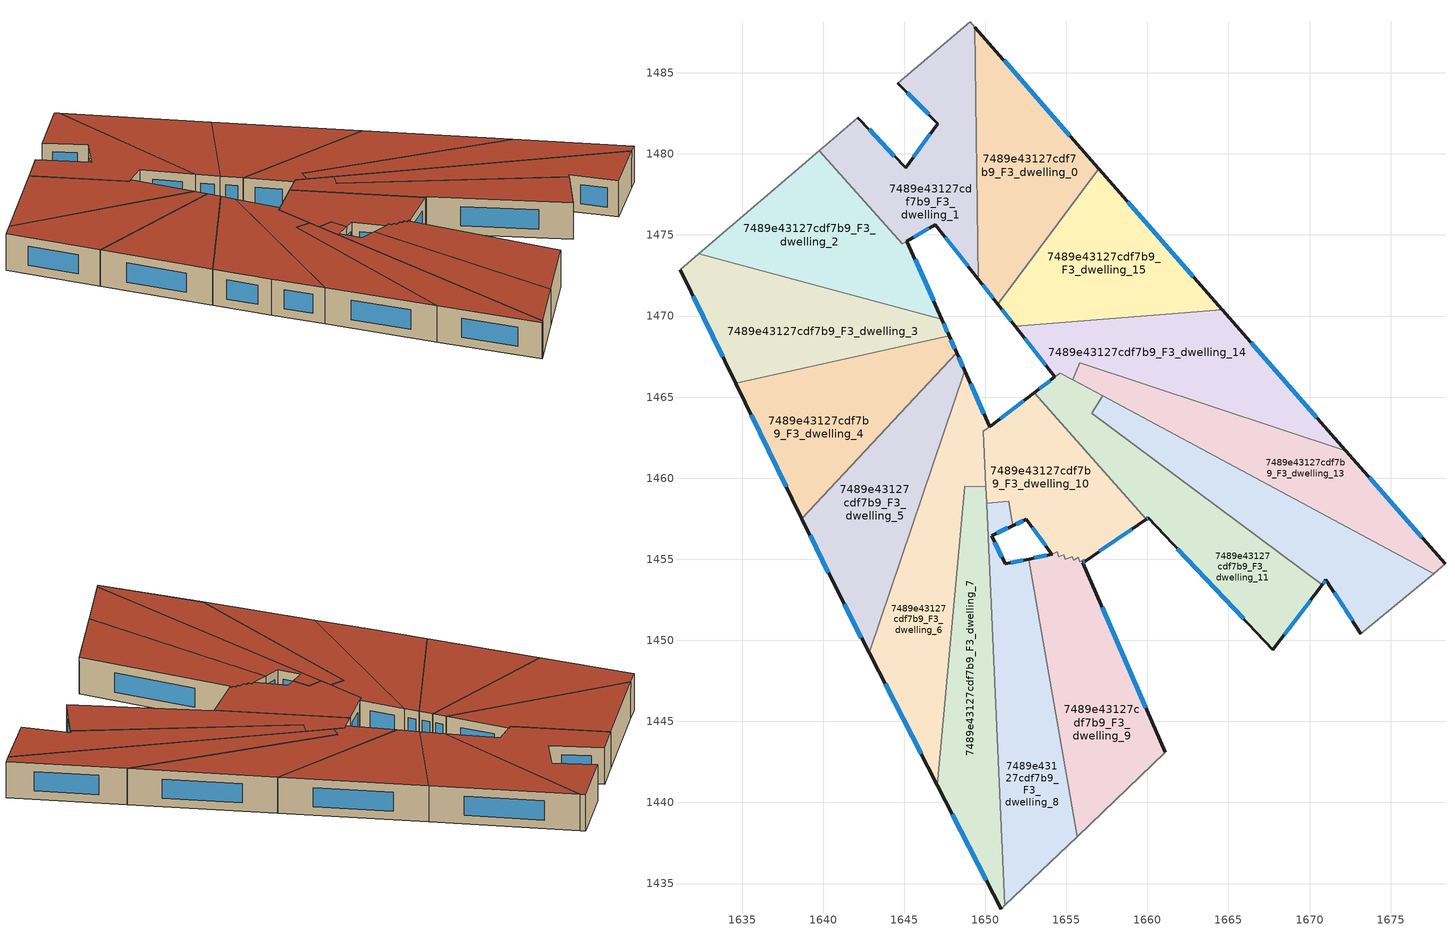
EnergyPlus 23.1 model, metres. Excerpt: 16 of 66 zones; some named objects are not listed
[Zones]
7489e43127cdf7b9_F3_dwelling_0
 floor to 7489e43127cdf7b9_F2_dwelling_0 (EU_floor_Construction): 1649.36,1487.81 1657.01,1479.08 1650.77,1470.74 1649.56,1472.28 z9
 wall outside (EU_wall_Construction): 1649.56,1472.28 1650.77,1470.74 / 1657.01,1479.08 1649.36,1487.81 z9:12
 wall to 7489e43127cdf7b9_F3_dwelling_1 (EU_wall_Construction): 1649.36,1487.81 1649.56,1472.28 z9:12
 wall to 7489e43127cdf7b9_F3_dwelling_15 (EU_wall_Construction): 1650.77,1470.74 1657.01,1479.08 z9:12
 window (EU_Window_Construction): 1649.84,1471.92 1650.48,1471.1 / 1655.21,1481.13 1651.16,1485.76 z9.7:11.3
 roof outside (EU_roof_Construction): 1650.77,1470.74 1657.01,1479.08 1649.36,1487.81 1649.56,1472.28 z12
7489e43127cdf7b9_F3_dwelling_1
 floor to 7489e43127cdf7b9_F2_dwelling_1 (EU_floor_Construction): 1649.36,1487.81 1649.56,1472.28 1646.92,1475.64 1644.88,1474.46 1639.76,1480.2 1642.15,1482.24 1645.09,1479.14 1647.08,1481.87 1644.62,1484.35 1649.07,1488.15 z9
 wall outside (EU_wall_Construction): 1644.62,1484.35 1647.08,1481.87 1645.09,1479.14 1642.15,1482.24 / 1645.17,1474.63 1646.92,1475.64 1649.56,1472.28 z9:12
 wall adiabatic (EU_wall_Construction): 1642.15,1482.24 1639.76,1480.2 / 1649.36,1487.81 1649.07,1488.15 1644.62,1484.35 z9:12
 wall to 7489e43127cdf7b9_F3_dwelling_2 (EU_wall_Construction): 1639.76,1480.2 1644.88,1474.46 1645.17,1474.63 z9:12
 window (EU_Window_Construction): 1644.4,1479.87 1642.84,1481.51 / 1646.61,1481.23 1645.56,1479.78 / 1645.2,1483.77 1646.5,1482.45 / 1647.54,1474.85 1648.94,1473.07 / 1645.58,1474.86 1646.51,1475.4 z9.7:11.3
 roof outside (EU_roof_Construction): 1649.56,1472.28 1649.36,1487.81 1649.07,1488.15 1644.62,1484.35 1647.08,1481.87 1645.09,1479.14 1642.15,1482.24 1639.76,1480.2 1644.88,1474.46 1646.92,1475.64 z12
7489e43127cdf7b9_F3_dwelling_10
 floor to 7489e43127cdf7b9_F2_dwelling_10 (EU_floor_Construction): 1653.03,1465.28 1659.92,1457.47 1656.16,1454.87 1656.09,1455.01 1655.84,1454.84 1655.72,1455.12 1655.47,1454.94 1655.37,1455.16 1654.92,1454.99 1654.83,1455.27 1654.55,1455.17 1654.45,1455.45 1654.11,1455.32 1652.54,1457.46 1651.71,1457.07 1651.45,1458.59 1650.09,1458.44 1649.89,1462.88 z9
 wall outside (EU_wall_Construction): 1651.71,1457.07 1652.54,1457.46 1654.11,1455.32 / 1656.16,1454.87 1659.92,1457.47 / 1653.03,1465.28 1650.27,1463.18 z9:12
 wall to 7489e43127cdf7b9_F3_dwelling_9 (EU_wall_Construction): 1654.11,1455.32 1654.31,1455.4 / 1654.32,1455.4 1654.45,1455.45 1654.55,1455.17 1654.83,1455.27 1654.92,1454.99 1655.37,1455.16 1655.47,1454.94 1655.72,1455.12 1655.84,1454.84 1656.09,1455.01 1656.16,1454.87 z9:12
 wall to 7489e43127cdf7b9_F3_dwelling_8 (EU_wall_Construction): 1650.09,1458.44 1651.45,1458.59 1651.71,1457.07 z9:12
 wall to 7489e43127cdf7b9_F3_dwelling_11 (EU_wall_Construction): 1659.92,1457.47 1653.03,1465.28 z9:12
 wall to 7489e43127cdf7b9_F3_dwelling_6 (EU_wall_Construction): 1650.27,1463.18 1649.89,1462.88 1650.04,1459.49 z9:12
 wall to 7489e43127cdf7b9_F3_dwelling_7 (EU_wall_Construction): 1650.04,1459.49 1650.09,1458.44 z9:12
 window (EU_Window_Construction): 1652.91,1456.96 1653.74,1455.82 / 1651.91,1457.16 1652.35,1457.37 / 1657.04,1455.48 1659.03,1456.86 / 1652.38,1464.79 1650.92,1463.67 z9.7:11.3
 roof outside (EU_roof_Construction): 1659.92,1457.47 1653.03,1465.28 1649.89,1462.88 1650.09,1458.44 1651.45,1458.59 1651.71,1457.07 1652.54,1457.46 1654.11,1455.32 1654.45,1455.45 1654.55,1455.17 1654.83,1455.27 1654.92,1454.99 1655.37,1455.16 1655.47,1454.94 1655.72,1455.12 1655.84,1454.84 1656.09,1455.01 1656.16,1454.87 z12
7489e43127cdf7b9_F3_dwelling_11
 floor to 7489e43127cdf7b9_F2_dwelling_11 (EU_floor_Construction): 1670.78,1453.43 1667.74,1449.41 1660.05,1457.56 1659.92,1457.47 1653.03,1465.28 1654.3,1466.25 1654.62,1466.49 1657.24,1465.07 1656.56,1464 z9
 wall outside (EU_wall_Construction): 1659.92,1457.47 1660.05,1457.56 1667.74,1449.41 1670.78,1453.43 / 1654.29,1466.24 1653.03,1465.28 z9:12
 wall to 7489e43127cdf7b9_F3_dwelling_12 (EU_wall_Construction): 1670.78,1453.43 1656.56,1464 1657.24,1465.07 z9:12
 wall to 7489e43127cdf7b9_F3_dwelling_14 (EU_wall_Construction): 1654.61,1466.48 1654.3,1466.25 / 1655.39,1466.07 1654.62,1466.48 z9:12
 wall to 7489e43127cdf7b9_F3_dwelling_13 (EU_wall_Construction): 1657.24,1465.07 1655.4,1466.07 z9:12
 window (EU_Window_Construction): 1668.45,1450.35 1670.06,1452.49 / 1661.85,1455.65 1665.93,1451.33 / 1659.95,1457.49 1660.02,1457.54 / 1654,1466.02 1653.33,1465.51 z9.7:11.3
 roof outside (EU_roof_Construction): 1667.74,1449.41 1670.78,1453.43 1656.56,1464 1657.24,1465.07 1654.62,1466.49 1654.3,1466.25 1653.03,1465.28 1659.92,1457.47 1660.05,1457.56 z12
7489e43127cdf7b9_F3_dwelling_12
 floor to 7489e43127cdf7b9_F2_dwelling_12 (EU_floor_Construction): 1677.65,1454.12 1673.16,1450.41 1671.02,1453.74 1670.78,1453.43 1656.56,1464 1657.24,1465.07 z9
 wall outside (EU_wall_Construction): 1670.78,1453.43 1671.02,1453.74 1673.16,1450.41 z9:12
 wall adiabatic (EU_wall_Construction): 1673.16,1450.41 1677.65,1454.12 z9:12
 wall to 7489e43127cdf7b9_F3_dwelling_13 (EU_wall_Construction): 1677.65,1454.12 1657.24,1465.07 z9:12
 window (EU_Window_Construction): 1670.83,1453.5 1670.96,1453.67 / 1671.52,1452.96 1672.66,1451.19 z9.7:11.3
 roof outside (EU_roof_Construction): 1677.65,1454.12 1657.24,1465.07 1656.56,1464 1670.78,1453.43 1671.02,1453.74 1673.16,1450.41 z12
7489e43127cdf7b9_F3_dwelling_13
 floor to 7489e43127cdf7b9_F2_dwelling_13 (EU_floor_Construction): 1672.24,1461.69 1678.36,1454.71 1677.65,1454.12 1655.4,1466.07 1655.84,1467.11 z9
 wall outside (EU_wall_Construction): 1678.36,1454.71 1672.24,1461.69 z9:12
 wall to 7489e43127cdf7b9_F3_dwelling_14 (EU_wall_Construction): 1672.24,1461.69 1655.84,1467.11 1655.4,1466.07 z9:12
 wall adiabatic (EU_wall_Construction): 1677.65,1454.12 1678.36,1454.71 z9:12
 window (EU_Window_Construction): 1676.92,1456.35 1673.68,1460.05 z9.7:11.3
 roof outside (EU_roof_Construction): 1678.36,1454.71 1672.24,1461.69 1655.84,1467.11 1655.4,1466.07 1677.65,1454.12 z12
7489e43127cdf7b9_F3_dwelling_14
 floor to 7489e43127cdf7b9_F2_dwelling_14 (EU_floor_Construction): 1664.63,1470.38 1672.24,1461.69 1655.84,1467.11 1655.39,1466.07 1654.61,1466.49 1654.3,1466.25 1651.85,1469.36 z9
 wall outside (EU_wall_Construction): 1651.85,1469.36 1654.3,1466.25 / 1672.24,1461.69 1664.63,1470.38 z9:12
 wall to 7489e43127cdf7b9_F3_dwelling_15 (EU_wall_Construction): 1664.63,1470.38 1651.85,1469.36 z9:12
 window (EU_Window_Construction): 1652.43,1468.63 1653.72,1466.98 / 1670.45,1463.73 1666.42,1468.34 z9.7:11.3
 roof outside (EU_roof_Construction): 1672.24,1461.69 1664.63,1470.38 1651.85,1469.36 1654.3,1466.25 1654.61,1466.49 1655.39,1466.07 1655.84,1467.11 z12
7489e43127cdf7b9_F3_dwelling_15
 floor to 7489e43127cdf7b9_F2_dwelling_15 (EU_floor_Construction): 1657.01,1479.08 1664.63,1470.38 1651.85,1469.36 1650.77,1470.74 z9
 wall outside (EU_wall_Construction): 1650.77,1470.74 1651.85,1469.36 / 1664.63,1470.38 1657.01,1479.08 z9:12
 window (EU_Window_Construction): 1651.02,1470.42 1651.6,1469.68 / 1662.84,1472.42 1658.8,1477.04 z9.7:11.3
 roof outside (EU_roof_Construction): 1664.63,1470.38 1657.01,1479.08 1650.77,1470.74 1651.85,1469.36 z12
7489e43127cdf7b9_F3_dwelling_2
 floor to 7489e43127cdf7b9_F2_dwelling_2 (EU_floor_Construction): 1645.17,1474.62 1647.32,1469.79 1632.33,1473.84 1639.76,1480.2 1644.88,1474.46 z9
 wall outside (EU_wall_Construction): 1647.32,1469.79 1645.17,1474.62 z9:12
 wall to 7489e43127cdf7b9_F3_dwelling_3 (EU_wall_Construction): 1632.33,1473.84 1647.32,1469.79 z9:12
 wall adiabatic (EU_wall_Construction): 1639.76,1480.2 1632.33,1473.84 z9:12
 window (EU_Window_Construction): 1646.82,1470.93 1645.67,1473.49 z9.7:11.3
 roof outside (EU_roof_Construction): 1647.32,1469.79 1645.17,1474.62 1644.88,1474.46 1639.76,1480.2 1632.33,1473.84 z12
7489e43127cdf7b9_F3_dwelling_3
 floor to 7489e43127cdf7b9_F2_dwelling_3 (EU_floor_Construction): 1647.32,1469.79 1647.78,1468.77 1634.6,1465.86 1631.17,1472.86 1632.33,1473.84 z9
 wall outside (EU_wall_Construction): 1647.78,1468.77 1647.32,1469.79 / 1631.17,1472.86 1634.6,1465.86 z9:12
 wall to 7489e43127cdf7b9_F3_dwelling_4 (EU_wall_Construction): 1634.6,1465.86 1647.78,1468.77 z9:12
 wall adiabatic (EU_wall_Construction): 1632.33,1473.84 1631.17,1472.86 z9:12
 window (EU_Window_Construction): 1647.67,1469.01 1647.43,1469.55 / 1631.98,1471.22 1633.8,1467.5 z9.7:11.3
 roof outside (EU_roof_Construction): 1647.78,1468.77 1647.32,1469.79 1632.33,1473.84 1631.17,1472.86 1634.6,1465.86 z12
7489e43127cdf7b9_F3_dwelling_4
 floor to 7489e43127cdf7b9_F2_dwelling_4 (EU_floor_Construction): 1647.78,1468.77 1648.24,1467.73 1638.69,1457.51 1634.6,1465.86 z9
 wall outside (EU_wall_Construction): 1648.24,1467.73 1647.78,1468.77 / 1634.6,1465.86 1638.69,1457.51 z9:12
 wall to 7489e43127cdf7b9_F3_dwelling_5 (EU_wall_Construction): 1638.69,1457.51 1648.24,1467.73 z9:12
 window (EU_Window_Construction): 1648.13,1467.97 1647.89,1468.53 / 1635.56,1463.9 1637.73,1459.47 z9.7:11.3
 roof outside (EU_roof_Construction): 1638.69,1457.51 1648.24,1467.73 1647.78,1468.77 1634.6,1465.86 z12
7489e43127cdf7b9_F3_dwelling_5
 floor to 7489e43127cdf7b9_F2_dwelling_5 (EU_floor_Construction): 1648.24,1467.73 1648.73,1466.63 1642.84,1449.24 1640.83,1453.15 1638.69,1457.51 z9
 wall outside (EU_wall_Construction): 1648.73,1466.63 1648.24,1467.73 / 1638.69,1457.51 1640.83,1453.15 1642.84,1449.24 z9:12
 wall to 7489e43127cdf7b9_F3_dwelling_6 (EU_wall_Construction): 1642.84,1449.24 1648.73,1466.63 z9:12
 window (EU_Window_Construction): 1648.62,1466.88 1648.36,1467.47 / 1641.3,1452.23 1642.36,1450.16 / 1639.19,1456.49 1640.33,1454.17 z9.7:11.3
 roof outside (EU_roof_Construction): 1642.84,1449.24 1648.73,1466.63 1648.24,1467.73 1638.69,1457.51 1640.83,1453.15 z12
7489e43127cdf7b9_F3_dwelling_6
 floor to 7489e43127cdf7b9_F2_dwelling_6 (EU_floor_Construction): 1648.73,1466.63 1650.27,1463.18 1649.89,1462.88 1650.04,1459.49 1648.73,1459.51 1647.04,1441.07 1642.84,1449.24 z9
 wall outside (EU_wall_Construction): 1642.84,1449.24 1647.04,1441.07 / 1650.27,1463.18 1648.73,1466.63 z9:12
 wall to 7489e43127cdf7b9_F3_dwelling_7 (EU_wall_Construction): 1647.04,1441.07 1648.73,1459.51 1650.04,1459.49 z9:12
 window (EU_Window_Construction): 1643.82,1447.33 1646.05,1442.99 / 1649.91,1463.99 1649.09,1465.82 z9.7:11.3
 roof outside (EU_roof_Construction): 1647.04,1441.07 1648.73,1459.51 1650.04,1459.49 1649.89,1462.88 1650.27,1463.18 1648.73,1466.63 1642.84,1449.24 z12
7489e43127cdf7b9_F3_dwelling_7
 floor to 7489e43127cdf7b9_F2_dwelling_7 (EU_floor_Construction): 1650.04,1459.49 1651.22,1433.64 1650.98,1433.41 1647.04,1441.07 1648.73,1459.51 z9
 wall outside (EU_wall_Construction): 1647.04,1441.07 1650.98,1433.41 z9:12
 wall adiabatic (EU_wall_Construction): 1650.98,1433.41 1651.22,1433.64 z9:12
 wall to 7489e43127cdf7b9_F3_dwelling_8 (EU_wall_Construction): 1651.22,1433.64 1650.09,1458.43 z9:12
 window (EU_Window_Construction): 1647.97,1439.27 1650.05,1435.21 z9.7:11.3
 roof outside (EU_roof_Construction): 1651.22,1433.64 1650.04,1459.49 1648.73,1459.51 1647.04,1441.07 1650.98,1433.41 z12
7489e43127cdf7b9_F3_dwelling_8
 floor to 7489e43127cdf7b9_F2_dwelling_8 (EU_floor_Construction): 1651.45,1458.59 1651.71,1457.07 1650.4,1456.46 1651.22,1454.71 1652.68,1455.01 1655.67,1437.9 1651.22,1433.64 1650.09,1458.44 z9
 wall outside (EU_wall_Construction): 1652.68,1455.01 1651.22,1454.71 1650.4,1456.46 1651.71,1457.07 z9:12
 wall to 7489e43127cdf7b9_F3_dwelling_9 (EU_wall_Construction): 1655.67,1437.9 1652.68,1455.01 z9:12
 wall adiabatic (EU_wall_Construction): 1651.22,1433.64 1655.67,1437.9 z9:12
 window (EU_Window_Construction): 1650.71,1456.6 1651.4,1456.93 / 1651.03,1455.12 1650.59,1456.05 / 1652.34,1454.94 1651.56,1454.78 z9.7:11.3
 roof outside (EU_roof_Construction): 1655.67,1437.9 1652.68,1455.01 1651.22,1454.71 1650.4,1456.46 1651.71,1457.07 1651.45,1458.59 1650.09,1458.44 1651.22,1433.64 z12
7489e43127cdf7b9_F3_dwelling_9
 floor to 7489e43127cdf7b9_F2_dwelling_9 (EU_floor_Construction): 1656.16,1454.87 1656.03,1454.78 1661.1,1443.08 1655.67,1437.9 1652.68,1455.01 1654.12,1455.31 1654.45,1455.45 1654.55,1455.17 1654.83,1455.27 1654.92,1454.99 1655.37,1455.16 1655.47,1454.94 1655.72,1455.12 1655.84,1454.84 1656.09,1455.01 z9
 wall outside (EU_wall_Construction): 1661.1,1443.08 1656.03,1454.78 1656.16,1454.87 / 1654.12,1455.31 1652.68,1455.01 z9:12
 wall adiabatic (EU_wall_Construction): 1655.67,1437.9 1661.1,1443.08 z9:12
 window (EU_Window_Construction): 1656.06,1454.8 1656.13,1454.85 / 1659.91,1445.83 1657.22,1452.04 / 1653.78,1455.24 1653.02,1455.08 z9.7:11.3
 roof outside (EU_roof_Construction): 1661.1,1443.08 1656.03,1454.78 1656.16,1454.87 1656.09,1455.01 1655.84,1454.84 1655.72,1455.12 1655.47,1454.94 1655.37,1455.16 1654.92,1454.99 1654.83,1455.27 1654.55,1455.17 1654.45,1455.45 1654.11,1455.32 1652.68,1455.01 1655.67,1437.9 z12
[Building]
EU S2 Campaign: North Axis=0; Terrain=City; Solar Distribution=FullExterior
[Site:Location]
Budapest.Ferenc.Liszt.Intl.AP: Latitude=47.437; Longitude=19.256; Time Zone=1; Elevation=185
[SizingPeriod:WeatherFileDays]
AnnualSizingPeriod: Begin Month=1; Begin Day of Month=1; End Month=12; End Day of Month=31; Day of Week for Start Day=Monday; Use Weather File Daylight Saving Period=No; Use Weather File Rain and Snow Indicators=No
[MATERIAL]
EU_InternalMass_Material: Roughness=MediumRough; Thickness=0.1; Conductivity=1; Density=1800; Specific Heat=900; Thermal Absorptance=0.9; Solar Absorptance=0.7; Visible Absorptance=0.7
[MATERIAL:NOMASS] Roughness=MediumRough; Thermal Absorptance=0.9; Solar Absorptance=0.7; Visible Absorptance=0.7
Name | Thermal Resistance
EU_wall_NoMass | 0.832559
EU_roof_NoMass | 1.39638
EU_floor_NoMass | 0.872794
[WINDOWMATERIAL:SIMPLEGLAZINGSYSTEM]
EU_Window_SimpleGlazing: UFactor=2.79869; Solar Heat Gain Coefficient=0.75; Visible Transmittance=0.75
[CONSTRUCTION]
EU_wall_Construction: EU_wall_NoMass
EU_roof_Construction: EU_roof_NoMass
EU_floor_Construction: EU_floor_NoMass
EU_Window_Construction: EU_Window_SimpleGlazing
EU_InternalMass_Construction: EU_InternalMass_Material
[ZONE] Type=1; Multiplier=1; Ceiling Height=autocalculate; Floor Area=autocalculate; Part of Total Floor Area=Yes
Name | Volume
7489e43127cdf7b9_F3_dwelling_0 | 205.057
7489e43127cdf7b9_F3_dwelling_1 | 204.55
7489e43127cdf7b9_F3_dwelling_10 | 171.257
7489e43127cdf7b9_F3_dwelling_11 | 210.464
7489e43127cdf7b9_F3_dwelling_12 | 199.084
7489e43127cdf7b9_F3_dwelling_13 | 198.014
7489e43127cdf7b9_F3_dwelling_14 | 212.621
7489e43127cdf7b9_F3_dwelling_15 | 205.05
7489e43127cdf7b9_F3_dwelling_2 | 205.544
7489e43127cdf7b9_F3_dwelling_3 | 205.069
7489e43127cdf7b9_F3_dwelling_4 | 205.032
7489e43127cdf7b9_F3_dwelling_5 | 205.064
7489e43127cdf7b9_F3_dwelling_6 | 221.376
7489e43127cdf7b9_F3_dwelling_7 | 189.246
7489e43127cdf7b9_F3_dwelling_8 | 220.885
7489e43127cdf7b9_F3_dwelling_9 | 222.214
[INTERNALMASS] Construction=EU_InternalMass_Construction
Name | Zone or ZoneList | Surface Area
7489e43127cdf7b9_F3_dwelling_0_EU_InternalMass | 7489e43127cdf7b9_F3_dwelling_0 | 68.3522
7489e43127cdf7b9_F3_dwelling_1_EU_InternalMass | 7489e43127cdf7b9_F3_dwelling_1 | 68.1811
7489e43127cdf7b9_F3_dwelling_2_EU_InternalMass | 7489e43127cdf7b9_F3_dwelling_2 | 68.5141
7489e43127cdf7b9_F3_dwelling_3_EU_InternalMass | 7489e43127cdf7b9_F3_dwelling_3 | 68.3563
7489e43127cdf7b9_F3_dwelling_4_EU_InternalMass | 7489e43127cdf7b9_F3_dwelling_4 | 68.3438
7489e43127cdf7b9_F3_dwelling_5_EU_InternalMass | 7489e43127cdf7b9_F3_dwelling_5 | 68.3549
7489e43127cdf7b9_F3_dwelling_6_EU_InternalMass | 7489e43127cdf7b9_F3_dwelling_6 | 73.8384
7489e43127cdf7b9_F3_dwelling_7_EU_InternalMass | 7489e43127cdf7b9_F3_dwelling_7 | 63.1164
7489e43127cdf7b9_F3_dwelling_8_EU_InternalMass | 7489e43127cdf7b9_F3_dwelling_8 | 73.6494
7489e43127cdf7b9_F3_dwelling_9_EU_InternalMass | 7489e43127cdf7b9_F3_dwelling_9 | 74.0737
7489e43127cdf7b9_F3_dwelling_10_EU_InternalMass | 7489e43127cdf7b9_F3_dwelling_10 | 57.0873
7489e43127cdf7b9_F3_dwelling_11_EU_InternalMass | 7489e43127cdf7b9_F3_dwelling_11 | 70.1573
7489e43127cdf7b9_F3_dwelling_12_EU_InternalMass | 7489e43127cdf7b9_F3_dwelling_12 | 66.3603
7489e43127cdf7b9_F3_dwelling_13_EU_InternalMass | 7489e43127cdf7b9_F3_dwelling_13 | 66.0216
7489e43127cdf7b9_F3_dwelling_14_EU_InternalMass | 7489e43127cdf7b9_F3_dwelling_14 | 70.8773
7489e43127cdf7b9_F3_dwelling_15_EU_InternalMass | 7489e43127cdf7b9_F3_dwelling_15 | 68.3498
[OTHEREQUIPMENT] Fuel Type=Electricity; Design Level Calculation Method=Watts/Area; Power per Zone Floor Area=1; Fraction Latent=0; Fraction Radiant=0; Fraction Lost=0; Carbon Dioxide Generation Rate=0; EndUse Subcategory=EU_Step8_InternalGains
Name | Zone or ZoneList or Space or SpaceList | Schedule
EU_Step8_InternalGain_7489e43127cdf7b9_F3_dwelling_0_f000 | 7489e43127cdf7b9_F3_dwelling_0 | EU_Step8_GainSchedule_7489e43127cdf7b9_F3_dwelling_0_f000
EU_Step8_InternalGain_7489e43127cdf7b9_F3_dwelling_1_f000 | 7489e43127cdf7b9_F3_dwelling_1 | EU_Step8_GainSchedule_7489e43127cdf7b9_F3_dwelling_1_f000
EU_Step8_InternalGain_7489e43127cdf7b9_F3_dwelling_2_f000 | 7489e43127cdf7b9_F3_dwelling_2 | EU_Step8_GainSchedule_7489e43127cdf7b9_F3_dwelling_2_f000
EU_Step8_InternalGain_7489e43127cdf7b9_F3_dwelling_3_f000 | 7489e43127cdf7b9_F3_dwelling_3 | EU_Step8_GainSchedule_7489e43127cdf7b9_F3_dwelling_3_f000
EU_Step8_InternalGain_7489e43127cdf7b9_F3_dwelling_4_f000 | 7489e43127cdf7b9_F3_dwelling_4 | EU_Step8_GainSchedule_7489e43127cdf7b9_F3_dwelling_4_f000
EU_Step8_InternalGain_7489e43127cdf7b9_F3_dwelling_5_f000 | 7489e43127cdf7b9_F3_dwelling_5 | EU_Step8_GainSchedule_7489e43127cdf7b9_F3_dwelling_5_f000
EU_Step8_InternalGain_7489e43127cdf7b9_F3_dwelling_6_f000 | 7489e43127cdf7b9_F3_dwelling_6 | EU_Step8_GainSchedule_7489e43127cdf7b9_F3_dwelling_6_f000
EU_Step8_InternalGain_7489e43127cdf7b9_F3_dwelling_7_f000 | 7489e43127cdf7b9_F3_dwelling_7 | EU_Step8_GainSchedule_7489e43127cdf7b9_F3_dwelling_7_f000
EU_Step8_InternalGain_7489e43127cdf7b9_F3_dwelling_8_f000 | 7489e43127cdf7b9_F3_dwelling_8 | EU_Step8_GainSchedule_7489e43127cdf7b9_F3_dwelling_8_f000
EU_Step8_InternalGain_7489e43127cdf7b9_F3_dwelling_9_f000 | 7489e43127cdf7b9_F3_dwelling_9 | EU_Step8_GainSchedule_7489e43127cdf7b9_F3_dwelling_9_f000
EU_Step8_InternalGain_7489e43127cdf7b9_F3_dwelling_10_f000 | 7489e43127cdf7b9_F3_dwelling_10 | EU_Step8_GainSchedule_7489e43127cdf7b9_F3_dwelling_10_f000
EU_Step8_InternalGain_7489e43127cdf7b9_F3_dwelling_11_f000 | 7489e43127cdf7b9_F3_dwelling_11 | EU_Step8_GainSchedule_7489e43127cdf7b9_F3_dwelling_11_f000
EU_Step8_InternalGain_7489e43127cdf7b9_F3_dwelling_12_f000 | 7489e43127cdf7b9_F3_dwelling_12 | EU_Step8_GainSchedule_7489e43127cdf7b9_F3_dwelling_12_f000
EU_Step8_InternalGain_7489e43127cdf7b9_F3_dwelling_13_f000 | 7489e43127cdf7b9_F3_dwelling_13 | EU_Step8_GainSchedule_7489e43127cdf7b9_F3_dwelling_13_f000
EU_Step8_InternalGain_7489e43127cdf7b9_F3_dwelling_14_f000 | 7489e43127cdf7b9_F3_dwelling_14 | EU_Step8_GainSchedule_7489e43127cdf7b9_F3_dwelling_14_f000
EU_Step8_InternalGain_7489e43127cdf7b9_F3_dwelling_15_f000 | 7489e43127cdf7b9_F3_dwelling_15 | EU_Step8_GainSchedule_7489e43127cdf7b9_F3_dwelling_15_f000
[ZONEVENTILATION:DESIGNFLOWRATE] Schedule=EU_AlwaysOn; Design Flow Rate Calculation Method=AirChanges/Hour; Air Changes per Hour=0.475469; Ventilation Type=Natural; Fan Pressure Rise=0; Fan Total Efficiency=1; Constant Term Coefficient=1; Temperature Term Coefficient=0; Velocity Term Coefficient=0; Velocity Squared Term Coefficient=0; Minimum Indoor Temperature=-100; Maximum Indoor Temperature=100; Delta Temperature=-100; Minimum Outdoor Temperature=-100; Maximum Outdoor Temperature=100; Maximum Wind Speed=40
Name | Zone or ZoneList or Space or SpaceList
EU_ConstantAir_7489e43127cdf7b9_F3_dwelling_0 | 7489e43127cdf7b9_F3_dwelling_0
EU_ConstantAir_7489e43127cdf7b9_F3_dwelling_1 | 7489e43127cdf7b9_F3_dwelling_1
EU_ConstantAir_7489e43127cdf7b9_F3_dwelling_2 | 7489e43127cdf7b9_F3_dwelling_2
EU_ConstantAir_7489e43127cdf7b9_F3_dwelling_3 | 7489e43127cdf7b9_F3_dwelling_3
EU_ConstantAir_7489e43127cdf7b9_F3_dwelling_4 | 7489e43127cdf7b9_F3_dwelling_4
EU_ConstantAir_7489e43127cdf7b9_F3_dwelling_5 | 7489e43127cdf7b9_F3_dwelling_5
EU_ConstantAir_7489e43127cdf7b9_F3_dwelling_6 | 7489e43127cdf7b9_F3_dwelling_6
EU_ConstantAir_7489e43127cdf7b9_F3_dwelling_7 | 7489e43127cdf7b9_F3_dwelling_7
EU_ConstantAir_7489e43127cdf7b9_F3_dwelling_8 | 7489e43127cdf7b9_F3_dwelling_8
EU_ConstantAir_7489e43127cdf7b9_F3_dwelling_9 | 7489e43127cdf7b9_F3_dwelling_9
EU_ConstantAir_7489e43127cdf7b9_F3_dwelling_10 | 7489e43127cdf7b9_F3_dwelling_10
EU_ConstantAir_7489e43127cdf7b9_F3_dwelling_11 | 7489e43127cdf7b9_F3_dwelling_11
EU_ConstantAir_7489e43127cdf7b9_F3_dwelling_12 | 7489e43127cdf7b9_F3_dwelling_12
EU_ConstantAir_7489e43127cdf7b9_F3_dwelling_13 | 7489e43127cdf7b9_F3_dwelling_13
EU_ConstantAir_7489e43127cdf7b9_F3_dwelling_14 | 7489e43127cdf7b9_F3_dwelling_14
EU_ConstantAir_7489e43127cdf7b9_F3_dwelling_15 | 7489e43127cdf7b9_F3_dwelling_15
[HVACTEMPLATE:ZONE:IDEALLOADSAIRSYSTEM] System Availability Schedule=EU_AlwaysOn; Maximum Heating Supply Air Temperature=50; Minimum Cooling Supply Air Temperature=13; Maximum Heating Supply Air Humidity Ratio=0.0156; Minimum Cooling Supply Air Humidity Ratio=0.0077; Heating Limit=NoLimit; Cooling Limit=NoLimit; Heating Availability Schedule=EU_AlwaysOn; Cooling Availability Schedule=EU_CoolingOff; Dehumidification Control Type=ConstantSensibleHeatRatio; Cooling Sensible Heat Ratio=0.7; Dehumidification Setpoint=60; Humidification Control Type=None; Humidification Setpoint=30; Outdoor Air Method=None; Outdoor Air Flow Rate per Person=0.00944; Outdoor Air Flow Rate per Zone Floor Area=0; Outdoor Air Flow Rate per Zone=0; Demand Controlled Ventilation Type=None; Outdoor Air Economizer Type=NoEconomizer; Heat Recovery Type=None; Sensible Heat Recovery Effectiveness=0.7; Latent Heat Recovery Effectiveness=0.65
Name | Template Thermostat
7489e43127cdf7b9_F3_dwelling_0 | EU_HeatOnly_7489e43127cdf7b9_F3_dwelling_0
7489e43127cdf7b9_F3_dwelling_1 | EU_HeatOnly_7489e43127cdf7b9_F3_dwelling_1
7489e43127cdf7b9_F3_dwelling_2 | EU_HeatOnly_7489e43127cdf7b9_F3_dwelling_2
7489e43127cdf7b9_F3_dwelling_3 | EU_HeatOnly_7489e43127cdf7b9_F3_dwelling_3
7489e43127cdf7b9_F3_dwelling_4 | EU_HeatOnly_7489e43127cdf7b9_F3_dwelling_4
7489e43127cdf7b9_F3_dwelling_5 | EU_HeatOnly_7489e43127cdf7b9_F3_dwelling_5
7489e43127cdf7b9_F3_dwelling_6 | EU_HeatOnly_7489e43127cdf7b9_F3_dwelling_6
7489e43127cdf7b9_F3_dwelling_7 | EU_HeatOnly_7489e43127cdf7b9_F3_dwelling_7
7489e43127cdf7b9_F3_dwelling_8 | EU_HeatOnly_7489e43127cdf7b9_F3_dwelling_8
7489e43127cdf7b9_F3_dwelling_9 | EU_HeatOnly_7489e43127cdf7b9_F3_dwelling_9
7489e43127cdf7b9_F3_dwelling_10 | EU_HeatOnly_7489e43127cdf7b9_F3_dwelling_10
7489e43127cdf7b9_F3_dwelling_11 | EU_HeatOnly_7489e43127cdf7b9_F3_dwelling_11
7489e43127cdf7b9_F3_dwelling_12 | EU_HeatOnly_7489e43127cdf7b9_F3_dwelling_12
7489e43127cdf7b9_F3_dwelling_13 | EU_HeatOnly_7489e43127cdf7b9_F3_dwelling_13
7489e43127cdf7b9_F3_dwelling_14 | EU_HeatOnly_7489e43127cdf7b9_F3_dwelling_14
7489e43127cdf7b9_F3_dwelling_15 | EU_HeatOnly_7489e43127cdf7b9_F3_dwelling_15
[SIZING:ZONE] Zone Cooling Design Supply Air Temperature Input Method=SupplyAirTemperature; Zone Cooling Design Supply Air Temperature=13; Zone Heating Design Supply Air Temperature Input Method=SupplyAirTemperature; Zone Heating Design Supply Air Temperature=50; Zone Cooling Design Supply Air Humidity Ratio=0.008; Zone Heating Design Supply Air Humidity Ratio=0.008; Cooling Design Air Flow Method=DesignDay; Cooling Design Air Flow Rate=0; Cooling Minimum Air Flow per Zone Floor Area=0.000762; Cooling Minimum Air Flow=0; Cooling Minimum Air Flow Fraction=0.2; Heating Design Air Flow Method=DesignDay; Heating Design Air Flow Rate=0; Heating Maximum Air Flow per Zone Floor Area=0.002032; Heating Maximum Air Flow=0.141576; Heating Maximum Air Flow Fraction=0.3; Account for Dedicated Outdoor Air System=No; Dedicated Outdoor Air System Control Strategy=NeutralSupplyAir; Dedicated Outdoor Air Low Setpoint Temperature for Design=autosize; Dedicated Outdoor Air High Setpoint Temperature for Design=autosize; Zone Load Sizing Method=Sensible Load Only No Latent Load; Zone Latent Cooling Design Supply Air Humidity Ratio Input Method=HumidityRatioDifference; Zone Cooling Design Supply Air Humidity Ratio Difference=0.005; Zone Latent Heating Design Supply Air Humidity Ratio Input Method=HumidityRatioDifference; Zone Humidification Design Supply Air Humidity Ratio Difference=0.005
7489e43127cdf7b9_F3_dwelling_0; 7489e43127cdf7b9_F3_dwelling_1; 7489e43127cdf7b9_F3_dwelling_2; 7489e43127cdf7b9_F3_dwelling_3; 7489e43127cdf7b9_F3_dwelling_4; 7489e43127cdf7b9_F3_dwelling_5; 7489e43127cdf7b9_F3_dwelling_6; 7489e43127cdf7b9_F3_dwelling_7; 7489e43127cdf7b9_F3_dwelling_8; 7489e43127cdf7b9_F3_dwelling_9; 7489e43127cdf7b9_F3_dwelling_10; 7489e43127cdf7b9_F3_dwelling_11; 7489e43127cdf7b9_F3_dwelling_12; 7489e43127cdf7b9_F3_dwelling_13; 7489e43127cdf7b9_F3_dwelling_14; 7489e43127cdf7b9_F3_dwelling_15
[SCHEDULE:CONSTANT]
Name | Hourly Value
EU_AlwaysOn | 1
EU_CoolingOff | 0
[SCHEDULE:FILE] Column Number=1; Rows to Skip at Top=0; Number of Hours of Data=8760; Column Separator=Comma; Interpolate to Timestep=No; Minutes per Item=60; Adjust Schedule for Daylight Savings=Yes
Name | File
EU_Step8_GainSchedule_7489e43127cdf7b9_F3_dwelling_0_f000 | ../../schedules/7489e43127cdf7b9/7489e43127cdf7b9_F3_dwelling_0_f000_gain.csv
EU_Step8_GainSchedule_7489e43127cdf7b9_F3_dwelling_1_f000 | ../../schedules/7489e43127cdf7b9/7489e43127cdf7b9_F3_dwelling_1_f000_gain.csv
EU_Step8_GainSchedule_7489e43127cdf7b9_F3_dwelling_2_f000 | ../../schedules/7489e43127cdf7b9/7489e43127cdf7b9_F3_dwelling_2_f000_gain.csv
EU_Step8_GainSchedule_7489e43127cdf7b9_F3_dwelling_3_f000 | ../../schedules/7489e43127cdf7b9/7489e43127cdf7b9_F3_dwelling_3_f000_gain.csv
EU_Step8_GainSchedule_7489e43127cdf7b9_F3_dwelling_4_f000 | ../../schedules/7489e43127cdf7b9/7489e43127cdf7b9_F3_dwelling_4_f000_gain.csv
EU_Step8_GainSchedule_7489e43127cdf7b9_F3_dwelling_5_f000 | ../../schedules/7489e43127cdf7b9/7489e43127cdf7b9_F3_dwelling_5_f000_gain.csv
EU_Step8_GainSchedule_7489e43127cdf7b9_F3_dwelling_6_f000 | ../../schedules/7489e43127cdf7b9/7489e43127cdf7b9_F3_dwelling_6_f000_gain.csv
EU_Step8_GainSchedule_7489e43127cdf7b9_F3_dwelling_7_f000 | ../../schedules/7489e43127cdf7b9/7489e43127cdf7b9_F3_dwelling_7_f000_gain.csv
EU_Step8_GainSchedule_7489e43127cdf7b9_F3_dwelling_8_f000 | ../../schedules/7489e43127cdf7b9/7489e43127cdf7b9_F3_dwelling_8_f000_gain.csv
EU_Step8_GainSchedule_7489e43127cdf7b9_F3_dwelling_9_f000 | ../../schedules/7489e43127cdf7b9/7489e43127cdf7b9_F3_dwelling_9_f000_gain.csv
EU_Step8_GainSchedule_7489e43127cdf7b9_F3_dwelling_10_f000 | ../../schedules/7489e43127cdf7b9/7489e43127cdf7b9_F3_dwelling_10_f000_gain.csv
EU_Step8_GainSchedule_7489e43127cdf7b9_F3_dwelling_11_f000 | ../../schedules/7489e43127cdf7b9/7489e43127cdf7b9_F3_dwelling_11_f000_gain.csv
EU_Step8_GainSchedule_7489e43127cdf7b9_F3_dwelling_12_f000 | ../../schedules/7489e43127cdf7b9/7489e43127cdf7b9_F3_dwelling_12_f000_gain.csv
EU_Step8_GainSchedule_7489e43127cdf7b9_F3_dwelling_13_f000 | ../../schedules/7489e43127cdf7b9/7489e43127cdf7b9_F3_dwelling_13_f000_gain.csv
EU_Step8_GainSchedule_7489e43127cdf7b9_F3_dwelling_14_f000 | ../../schedules/7489e43127cdf7b9/7489e43127cdf7b9_F3_dwelling_14_f000_gain.csv
EU_Step8_GainSchedule_7489e43127cdf7b9_F3_dwelling_15_f000 | ../../schedules/7489e43127cdf7b9/7489e43127cdf7b9_F3_dwelling_15_f000_gain.csv
